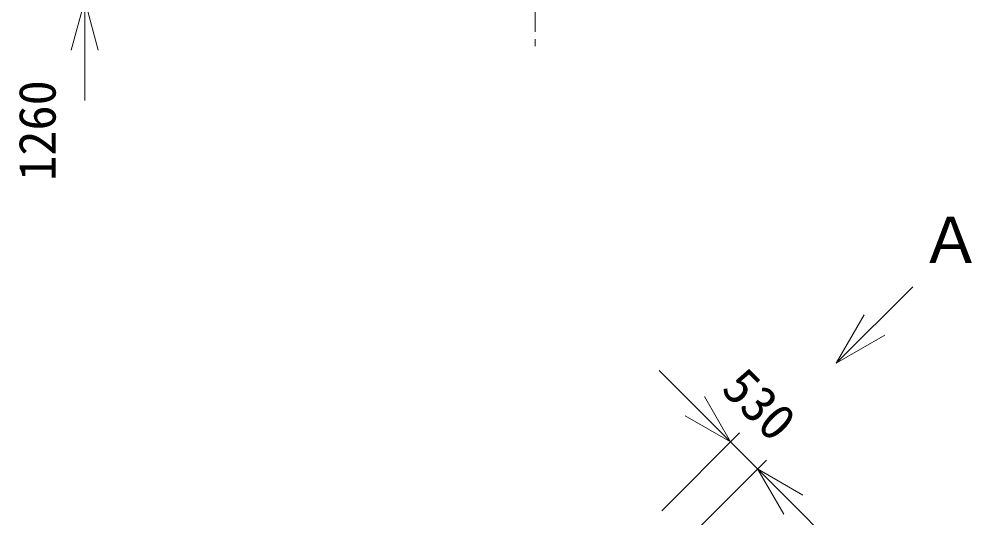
# Model space of a CAD drawing. Units: millimetres, scale not verified. Extents: x -30277 to 30315, y -43443 to 47718.
# Drawn here: x -28682 to -15464, y -32530 to -25609 of the extents above; entities that cross this region are included whole.
import ezdxf
from ezdxf.enums import TextEntityAlignment as Align

# ---------------------------------------------------------------- set-up
doc = ezdxf.new("R2010")
doc.units = ezdxf.units.MM
doc.header["$LTSCALE"] = 100
doc.linetypes.add('CHAIN2', pattern=[12, 9, -1, 1, -1])
for name, color, linetype, lineweight in [('0-0_0', 7, 'Continuous', 18), ('0-3_12 常用一点鎖線', 3, 'CHAIN2', 18), ('0-5_05 寸法', 7, 'Continuous', 18)]:
    doc.layers.add(name, color=color, linetype=linetype, lineweight=lineweight)
doc.styles.add('ＭＳ ゴシック', font='')
doc.styles.get('ＭＳ ゴシック').set_extended_font_data('MS Gothic')

msp = doc.modelspace()

# ---------------------------------------------------------------- linework, layer by layer
at = {"layer": '0-0_0'}
for p, q in [((-17345.6, -30382.5), (-16284.9, -29321.9)), ((-16957.3, -29710.1), (-17345.6, -30382.5)), ((-16673.1, -29994.3), (-17345.6, -30382.5))]:
    msp.add_line(p, q, dxfattribs=at)
at = {"layer": '0-3_12 常用一点鎖線'}
msp.add_line((-21525.1, -23686.1), (-21525.1, -26007), dxfattribs=at)
at = {"layer": '0-5_05 寸法'}
for p, q in [((-27770.4, -25341.3), (-27770.4, -26041.3)), ((-27770.4, -26041.3), (-27770.4, -26741.3)), ((-19307.8, -30980.1), (-19802.8, -30485.1)), ((-18812.8, -31475), (-19307.8, -30980.1)), ((-19767.9, -32430.1), (-18689.1, -31351.3)), ((-18812.8, -31475), (-18438.1, -31849.8)), ((-19393.2, -32804.9), (-18314.3, -31726.1)), ((-18438.1, -31849.8), (-17943.1, -32344.8)), ((-17943.1, -32344.8), (-17448.1, -32839.7))]:
    msp.add_line(p, q, dxfattribs=at)
for points in [[(-27958, -26041.3), (-27770.4, -25341.3), (-27582.9, -26041.3)], [(-19175.2, -30847.4), (-18812.8, -31475), (-19440.4, -31112.7)], [(-18075.7, -32477.4), (-18438.1, -31849.8), (-17810.5, -32212.1)]]:
    msp.add_lwpolyline(points, dxfattribs=at)

# ---------------------------------------------------------------- texts
at = {"layer": '0-0_0', "style": 'ＭＳ ゴシック'}
msp.add_text('Ａ', height=641.5, dxfattribs=at).set_placement((-16193, -29187.7), align=Align.BOTTOM_LEFT)
at = {"layer": '0-5_05 寸法', "style": 'ＭＳ ゴシック'}
for s, rotation, p in [('1260', 90, (-28020.4, -27853.8)), ('530', 315, (-19070.9, -30870.5))]:
    msp.add_text(s, height=513.2, rotation=rotation, dxfattribs=at).set_placement(p, align=Align.BOTTOM_LEFT)

doc.saveas('drawing.dxf')
